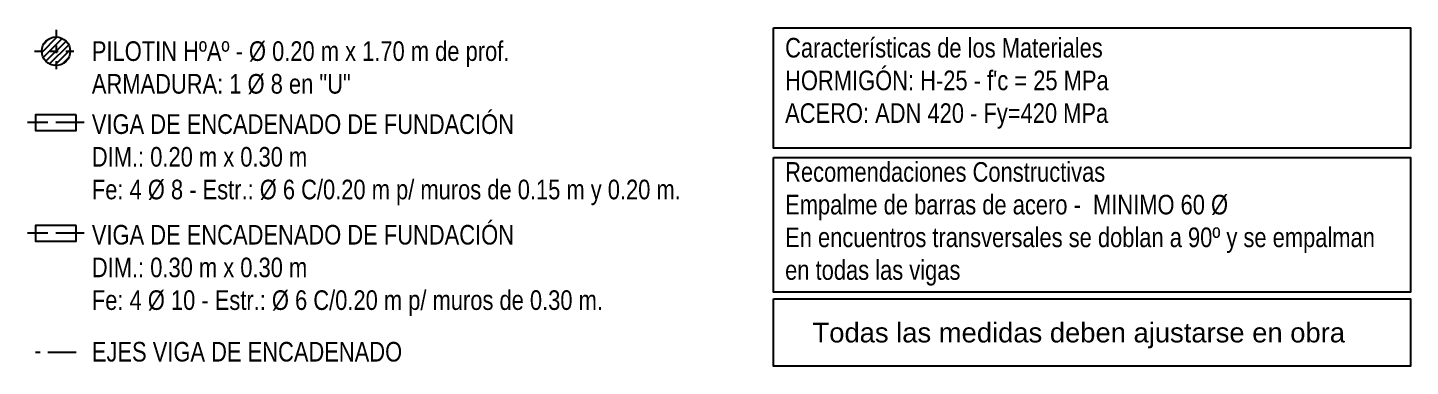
# Model space of a CAD drawing. Header units: millimetres. Extents: x 167 to 343, y -139 to 78.
# Drawn here: x 262.71 to 280.35, y -114.82 to -110.5 of the extents above; entities that cross this region are included whole.
import ezdxf

# ---------------------------------------------------------------- set-up
doc = ezdxf.new("R2010")
doc.units = ezdxf.units.MM
doc.header["$LTSCALE"] = 0.1
doc.header["$MEASUREMENT"] = 0
doc.linetypes.add('ACAD_ISO02W100', pattern=[15, 12, -3])
doc.linetypes.add('ACAD_ISO04W100', pattern=[30, 24, -3, 0, -3])
for name, color, linetype in [('01', 1, 'Continuous'), ('ESTRUCTURAS', 3, 'Continuous'), ('pilotín', 6, 'Continuous'), ('POLILINEA SUP', 150, 'Continuous'), ('vigas de encadenado', 2, 'Continuous')]:
    doc.layers.add(name, color=color, linetype=linetype)
doc.styles.add('Arial30', font='arial.ttf', dxfattribs={"width": 0.8, "height": 0.3})

# ---------------------------------------------------------------- blocks, each defined once
blk = doc.blocks.new('pilotín')
at = {"layer": '01', "ltscale": 0.1}
h = blk.add_hatch(dxfattribs=at)
h.set_pattern_fill('LINE,_O', color=256, scale=0.01, angle=45)
h.set_pattern_definition([(45, (-145.452434, -127.2089), (-0.0224506403, 0.0224506403), [])])
h.paths.add_polyline_path([(0, 0), (0, 0.1, 0.414214), (-0.1, 0)])
h.paths.add_polyline_path([(0.1, 0, 0.414214), (0, 0.1), (0, 0)])
h.paths.add_polyline_path([(0, -0.1, 0.414214), (0.1, 0), (0, 0)])
h.paths.add_polyline_path([(0, 0), (-0.1, 0, 0.414214), (0, -0.1)])
at = {"layer": '01', "linetype": 'ACAD_ISO04W100', "ltscale": 0.0025}
for p, q in [((0, 0.15), (0, -0.15)), ((-0.15, 0), (0.15, 0))]:
    blk.add_line(p, q, dxfattribs=at)
at = {"layer": 'pilotín'}
blk.add_circle((0, 0), 0.1, dxfattribs=at)

msp = doc.modelspace()

# ---------------------------------------------------------------- linework, layer by layer
at = {"layer": 'ESTRUCTURAS'}
for points in [[(272.2276, -110.5006), (280.3533, -110.5006), (280.3533, -112.0376), (272.2276, -112.0376)], [(272.2276, -112.1572), (280.3533, -112.1572), (280.3533, -113.8732), (272.2276, -113.8732)], [(272.2276, -113.9586), (280.3533, -113.9586), (280.3533, -114.8171), (272.2276, -114.8171)]]:
    msp.add_lwpolyline(points, close=True, dxfattribs=at)
at = {"layer": 'POLILINEA SUP', "linetype": 'ACAD_ISO02W100', "ltscale": 0.3}
for p, q in [((263.4302, -111.7108), (262.7111, -111.7108)), ((263.4302, -113.1206), (262.7111, -113.1206)), ((263.3302, -114.6429), (262.8111, -114.6429))]:
    msp.add_line(p, q, dxfattribs=at)
at = {"layer": 'vigas de encadenado', "color": 2}
for points in [[(263.3302, -111.6108), (262.8111, -111.6108), (262.8111, -111.8108), (263.3302, -111.8108), (263.3302, -111.6108)], [(263.3302, -113.0206), (262.8111, -113.0206), (262.8111, -113.2206), (263.3302, -113.2206), (263.3302, -113.0206)]]:
    msp.add_lwpolyline(points, dxfattribs=at)

# ---------------------------------------------------------------- block references
at = {"layer": 'POLILINEA SUP', "xscale": 1.820526377305192, "yscale": 1.820526377305192, "zscale": 1.820526377305192}
msp.add_blockref('pilotín', (263.0729, -110.8004), dxfattribs=at)

# ---------------------------------------------------------------- texts
at = {"layer": 'ESTRUCTURAS', "style": 'Arial30'}
msp.add_text('Todas las medidas deben ajustarse en obra', height=0.25, dxfattribs=at).set_placement((272.7255, -114.5123))
at = {"layer": 'ESTRUCTURAS', "char_height": 0.25, "attachment_point": 1, "style": 'Arial30'}
for s, insert, width in [("Características de los Materiales\\PHORMIGÓN: H-25 - f'c = 25 MPa\\PACERO: ADN 420 - Fy=420 MPa ", (272.376, -110.6307), 7.8599), ('{\\fArial|b0|i0|c238|p34;PILOTIN HºAº} - {\\fArial|b0|i0|c238|p34;%%C }0.20 {\\fArial|b0|i0|c238|p34;m x }1.70 {\\fArial|b0|i0|c238|p34;m} de prof.{\\fArial|b0|i0|c238|p34;\\PARMADURA: }1 {\\fArial|b0|i0|c238|p34;%%C} 8 en "U"', (263.5302, -110.6744), 10.885709), ('{\\fArial|b0|i0|c238|p34;VIGA DE ENCADENADO DE FUNDACI}Ó{\\fArial|b0|i0|c238|p34;N\\PDIM.: }0.2{\\fArial|b0|i0|c238|p34;0} {\\fArial|b0|i0|c238|p34;m x }0.3{\\fArial|b0|i0|c238|p34;0} {\\fArial|b0|i0|c238|p34;m\\PFe: 4} {\\fArial|b0|i0|c238|p34;%%C} {\\fArial|b0|i0|c238|p34;8} {\\fArial|b0|i0|c238|p34;-} E{\\fArial|b0|i0|c238|p34;str.:} {\\fArial|b0|i0|c238|p34;%%C} {\\fArial|b0|i0|c238|p34;6} {\\fArial|b0|i0|c238|p34;C/}0.{\\fArial|b0|i0|c238|p34;20} {\\fArial|b0|i0|c238|p34;m} p/ muros de 0.15 m y 0.20 m.', (263.5302, -111.6048), 10.885709), ('Recomendaciones Constructivas\\PEmpalme de barras de acero -  MINIMO 60 %%C\\PEn encuentros transversales se doblan a 90º y se empalman en todas las vigas', (272.376, -112.2142), 7.8599), ('{\\fArial|b0|i0|c238|p34;VIGA DE ENCADENADO DE FUNDACI}Ó{\\fArial|b0|i0|c238|p34;N\\PDIM.: }0.30 {\\fArial|b0|i0|c238|p34;m x }0.3{\\fArial|b0|i0|c238|p34;0} {\\fArial|b0|i0|c238|p34;m\\PFe: 4} {\\fArial|b0|i0|c238|p34;%%C} 10 {\\fArial|b0|i0|c238|p34;-} E{\\fArial|b0|i0|c238|p34;str.:} {\\fArial|b0|i0|c238|p34;%%C} {\\fArial|b0|i0|c238|p34;6} {\\fArial|b0|i0|c238|p34;C/}0.{\\fArial|b0|i0|c238|p34;20} {\\fArial|b0|i0|c238|p34;m} p/ muros de 0.30 m.', (263.5302, -113.0147), 10.885709), ('EJES VIGA DE ENCADENADO', (263.5306, -114.506), 10.885709)]:
    msp.add_mtext(s, dxfattribs=dict(at, insert=insert, width=width))

doc.saveas('drawing.dxf')
